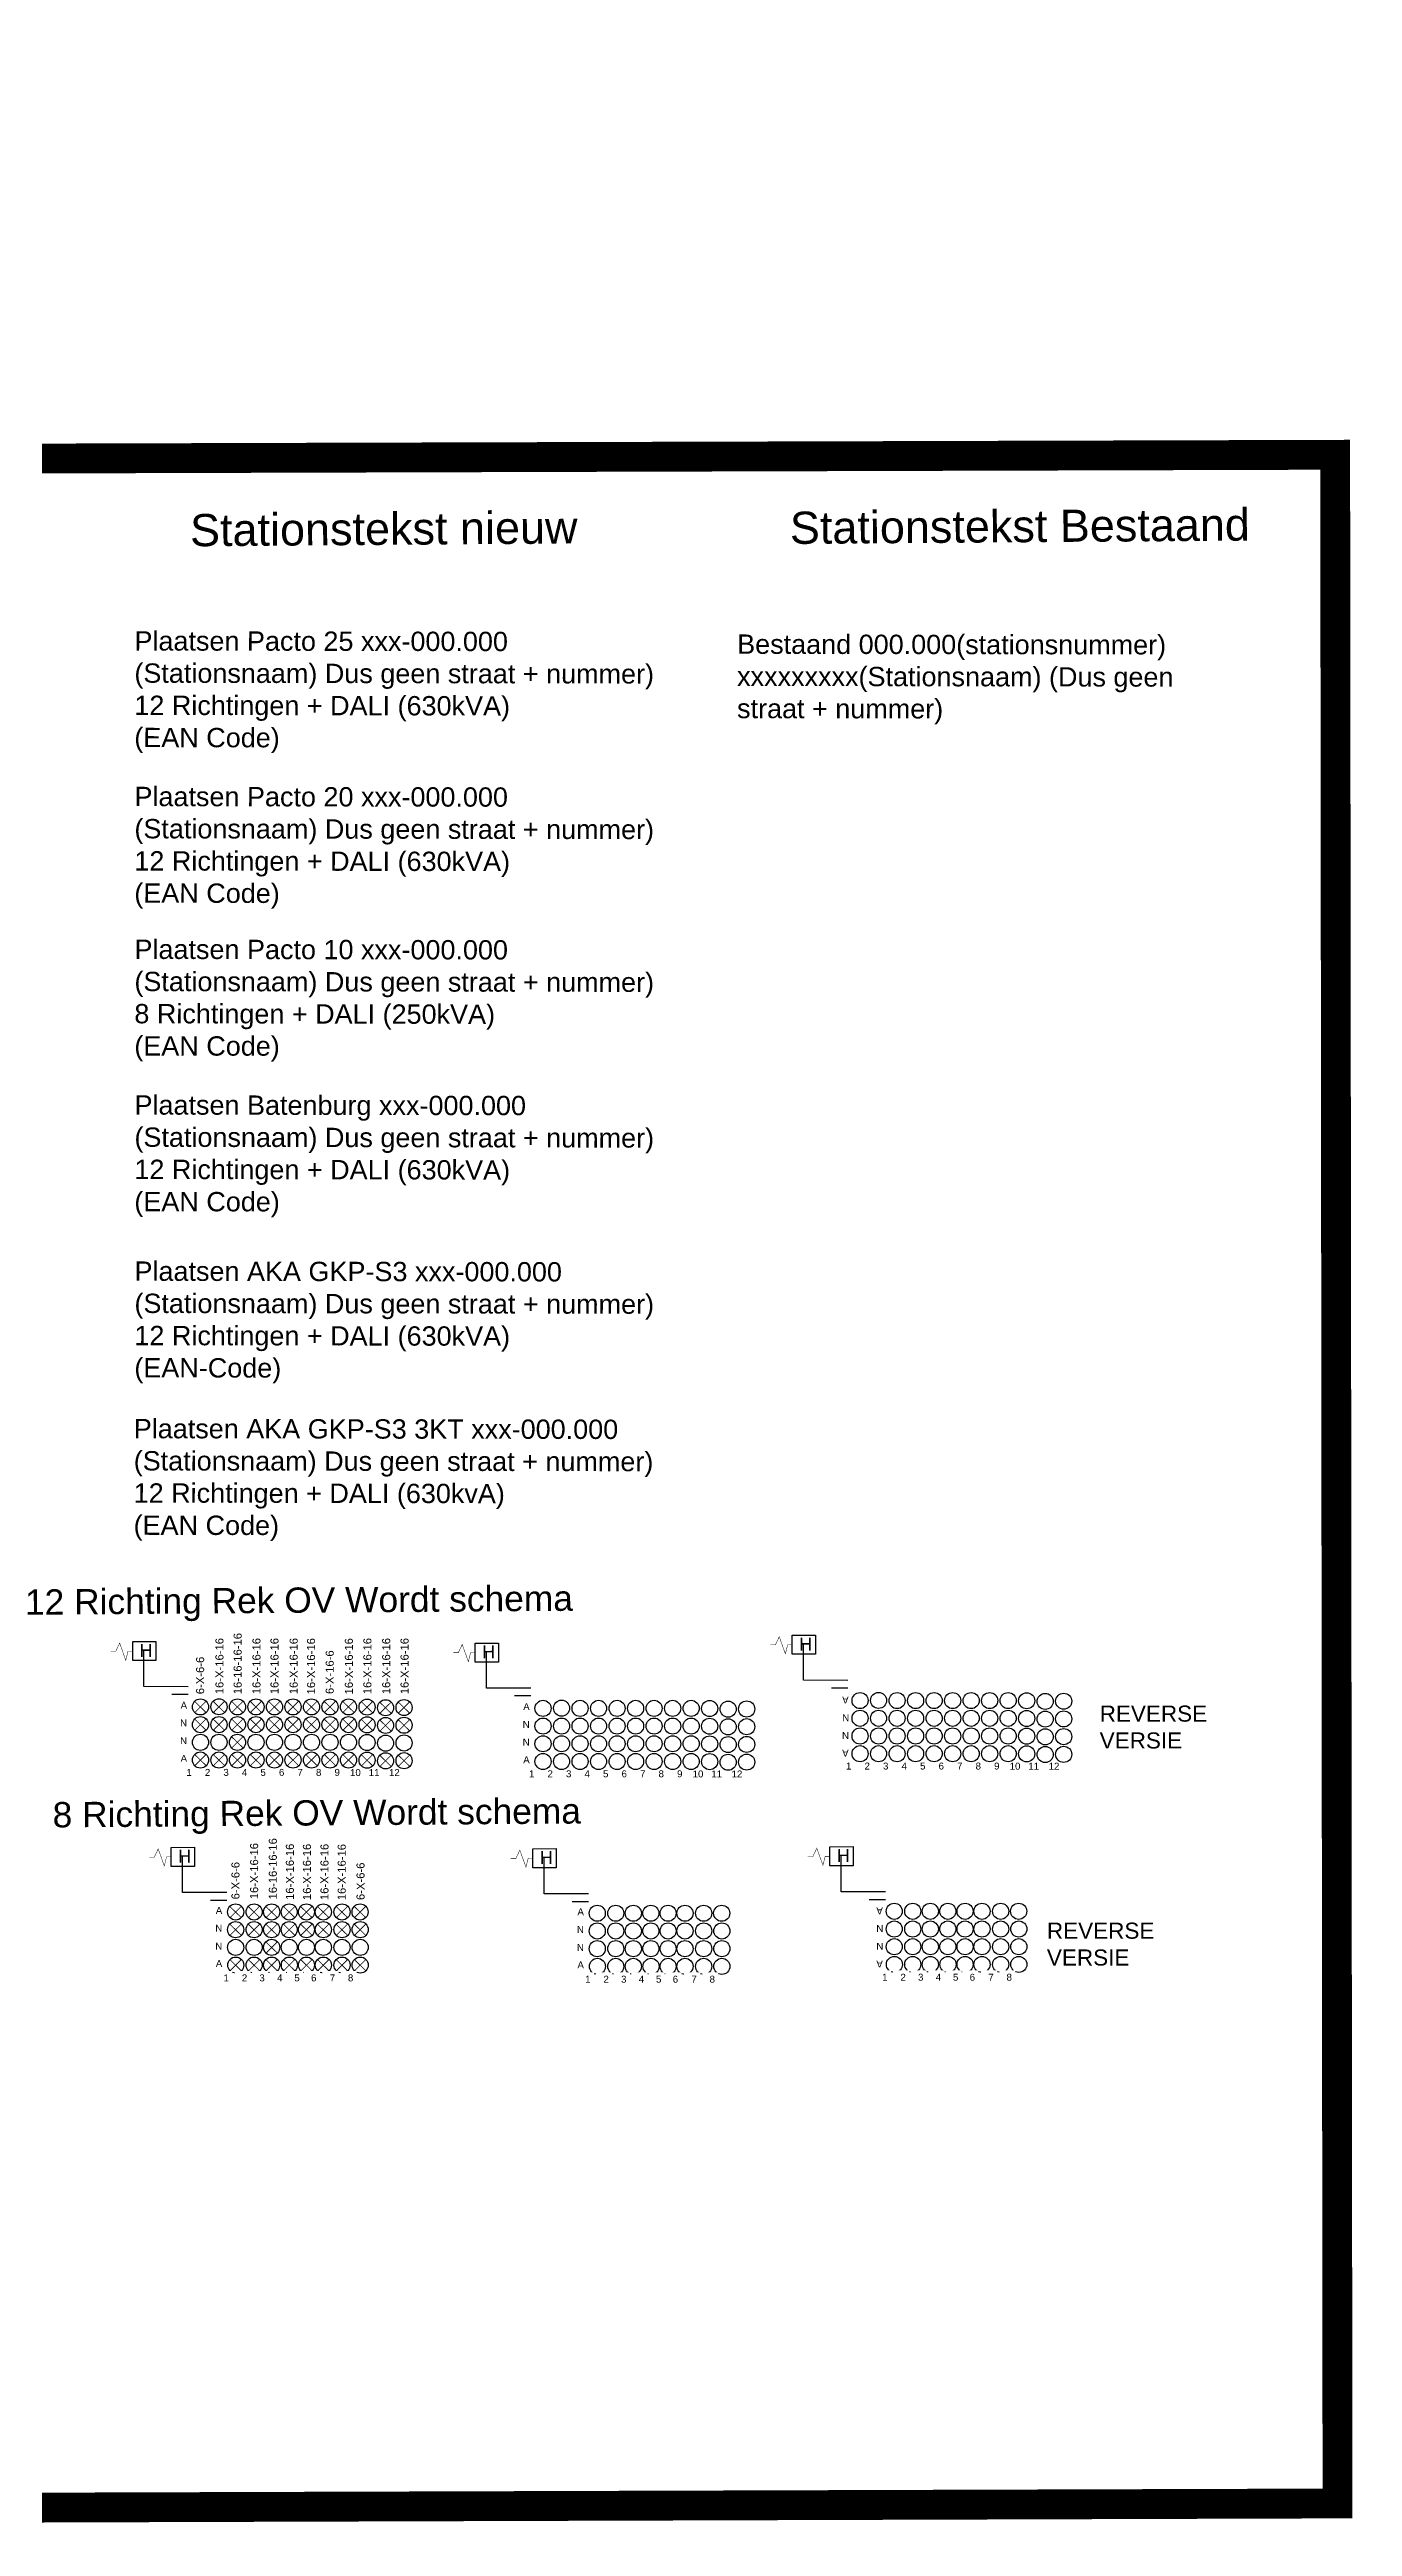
# Model space of a CAD drawing. Header units: metres. Extents: x 342 to 6270, y 11 to 2199.
# Drawn here: x 1093.8 to 1174.8, y 76.8 to 230.7 of the extents above; entities that cross this region are included whole.
import ezdxf
from ezdxf.enums import TextEntityAlignment as Align

# ---------------------------------------------------------------- set-up
doc = ezdxf.new("R2010")
doc.units = ezdxf.units.M
doc.linetypes.add('DASHED', pattern=[0.75, 0.5, -0.25])
doc.layers.add('01 - Diversen', color=7, linetype='Continuous')
doc.layers.add('Opmerking', color=7, linetype='Continuous')
doc.layers.add('Aansluiting LS K05', color=6, linetype='DASHED', lineweight=0, true_color=0xeb00eb)
doc.layers.add('Aansluiting LS K09', color=104, linetype='DASHED', lineweight=0)
doc.styles.get("Standard").update_dxf_attribs({"font": 'arial.ttf'})
doc.styles.add('TM-0.5', font='', dxfattribs={"height": 0.5})
doc.styles.get('TM-0.5').set_extended_font_data('Arial Nova Light')

# ---------------------------------------------------------------- blocks, each defined once
blk = doc.blocks.new('12 RICHTING REK OV')
at = {"color": 6, "linetype": 'Continuous', "const_width": 0.03}
blk.add_lwpolyline([(-11.33, 5.2), (-11.01, 5.2), (-10.77, 5.71), (-10.39, 4.64), (-10.25, 5.21), (-9.96, 5.21)], dxfattribs=at)
at = {"color": 6}
blk.add_lwpolyline([(-9.96, 5.8), (-8.52, 5.8), (-8.52, 4.62), (-9.96, 4.62)], close=True, dxfattribs=at)
for points in [[(-6.51, 2.99), (-9.27, 3), (-9.26, 5.28)], [(-6.51, 2.51), (-7.53, 2.51)]]:
    blk.add_lwpolyline(points, dxfattribs=at)
at = {"layer": '01 - Diversen', "color": 6}
for centre in [(-5.75, 1.74), (-4.6, 1.75), (-3.45, 1.74), (-2.3, 1.74), (-1.15, 1.74), (0, 1.74), (1.15, 1.74), (2.3, 1.74), (3.45, 1.74), (4.6, 1.73), (5.75, 1.69), (6.9, 1.7), (-5.75, 0.64), (-5.75, -0.46), (-4.6, 0.64), (-4.6, -0.46), (-3.45, 0.64), (-3.45, -0.46), (-2.3, 0.64), (-2.3, -0.46), (-1.15, 0.64), (-1.15, -0.46), (-1.15, -0.46), (0, 0.64), (0, -0.46), (0, -0.46), (1.15, 0.64), (1.15, -0.46), (1.15, -0.46), (2.3, 0.64), (2.3, -0.46), (2.3, -0.46), (3.45, 0.64), (3.45, -0.46), (3.45, -0.46), (4.6, 0.63), (4.6, -0.47), (4.6, -0.47), (5.75, 0.59), (6.9, 0.6), (6.9, -0.5), (6.9, -0.5), (-5.75, -1.56), (-4.6, -1.56), (-3.45, -1.56), (-2.3, -1.56), (-1.15, -1.56), (0, -1.56), (1.15, -1.56), (2.3, -1.56), (3.45, -1.56), (4.6, -1.57), (5.75, -0.51), (5.75, -0.51), (5.75, -1.61), (6.9, -1.6)]:
    blk.add_circle(centre, 0.5, dxfattribs=at)
at = {"color": 6, "insert": (-9.54, 5.65), "char_height": 0.804, "attachment_point": 1, "rotation": 0.4536, "style": 'TM-0.5'}
blk.add_mtext_dynamic_manual_height_columns('H', width=1.0698, gutter_width=4.02, heights=[0], dxfattribs=at)
at = {"color": 7}
for tag, p in [('RI1', (-5.52, 2.53)), ('RI2', (-4.32, 2.53)), ('RI3', (-3.19, 2.53)), ('RI4', (-2.02, 2.53)), ('RI5', (-0.9, 2.53)), ('RI6', (0.29, 2.53)), ('RI7', (1.37, 2.52)), ('RI8', (2.53, 2.54)), ('RI9', (3.72, 2.52)), ('RI10', (4.87, 2.53)), ('RI11', (6.04, 2.53)), ('RI12', (7.18, 2.53))]:
    blk.add_attdef(tag, p, '', height=0.5, rotation=90, dxfattribs=at)
at = {"layer": '01 - Diversen', "color": 6, "char_height": 0.431, "attachment_point": 3, "style": 'TM-0.5'}
for s, insert in [('A', (-6.58, 2.06)), ('N', (-6.58, 0.96)), ('A', (-6.58, -1.24)), ('N', (-6.58, -0.14))]:
    blk.add_mtext_dynamic_manual_height_columns(s, width=0.5728, gutter_width=2.15, heights=[0], dxfattribs=dict(at, insert=insert))
at = {"layer": '01 - Diversen', "char_height": 0.431, "attachment_point": 3, "rotation": 0.4219, "style": 'TM-0.5'}
for s, insert in [('1', (-6.29, -2.11)), ('2', (-5.14, -2.11)), ('3', (-3.99, -2.11)), ('4', (-2.84, -2.11)), ('5', (-1.69, -2.11)), ('6', (-0.54, -2.11)), ('7', (0.61, -2.11)), ('8', (1.76, -2.11)), ('9', (2.91, -2.11)), ('10', (4.21, -2.12)), ('11', (5.37, -2.12)), ('12', (6.63, -2.12))]:
    blk.add_mtext_dynamic_manual_height_columns(s, width=0.5728, gutter_width=2.15, heights=[0], dxfattribs=dict(at, insert=insert))
blk = doc.blocks.new('8 RICHTINGEN REK OV')
at = {"color": 6, "linetype": 'Continuous', "const_width": 0.03}
blk.add_lwpolyline([(-9.04, 4.82), (-8.72, 4.82), (-8.48, 5.33), (-8.1, 4.27), (-7.96, 4.83), (-7.67, 4.83)], dxfattribs=at)
at = {"color": 6}
blk.add_lwpolyline([(-7.67, 5.42), (-6.22, 5.43), (-6.22, 4.24), (-7.67, 4.24)], close=True, dxfattribs=at)
for points in [[(-4.22, 2.61), (-6.97, 2.62), (-6.97, 4.91)], [(-4.22, 2.13), (-5.23, 2.13)]]:
    blk.add_lwpolyline(points, dxfattribs=at)
at = {"layer": '01 - Diversen', "color": 6}
for centre in [(-3.67, 1.41), (-2.52, 1.41), (-1.43, 1.41), (-0.34, 1.41), (0.73, 1.41), (1.78, 1.41), (2.94, 1.41), (4.06, 1.41), (-3.67, 0.31), (-2.52, 0.31), (-1.43, 0.31), (-0.34, 0.31), (0.73, 0.31), (1.78, 0.31), (2.94, 0.31), (4.07, 0.31), (-3.67, -0.79), (-3.67, -0.79), (-3.66, -1.89), (-2.52, -0.79), (-2.52, -0.79), (-2.52, -1.89), (-1.43, -0.79), (-1.43, -0.79), (-1.43, -1.89), (-0.34, -0.79), (-0.34, -0.79), (-0.33, -1.89), (0.73, -0.79), (0.73, -0.79), (0.73, -1.89), (1.78, -0.79), (1.78, -0.79), (2.94, -0.79), (2.94, -0.79), (2.94, -1.89), (4.07, -0.79), (4.07, -0.79), (4.07, -1.89)]:
    blk.add_circle(centre, 0.5, dxfattribs=at)
at = {"color": 6, "insert": (-7.24, 5.27), "char_height": 0.804, "attachment_point": 1, "rotation": 0.4536, "style": 'TM-0.5'}
blk.add_mtext_dynamic_manual_height_columns('H', width=1.0698, gutter_width=4.02, heights=[0], dxfattribs=at)
at = {"color": 7}
for tag, p in [('RI1', (-3.43, 2.19)), ('RI2', (-2.27, 2.2)), ('RI3', (-1.11, 2.19)), ('RI4', (-0.05, 2.16)), ('RI5', (1.01, 2.15)), ('RI6', (2.1, 2.15)), ('RI7', (3.17, 2.14)), ('RI8', (4.34, 2.15))]:
    blk.add_attdef(tag, p, '', height=0.5, rotation=90, dxfattribs=at)
at = {"layer": '01 - Diversen', "color": 6, "char_height": 0.431, "attachment_point": 3, "style": 'TM-0.5'}
for s, insert in [('A', (-4.5, 1.72)), ('N', (-4.5, 0.62)), ('N', (-4.5, -0.5))]:
    blk.add_mtext_dynamic_manual_height_columns(s, width=0.5728, gutter_width=2.15, heights=[0], dxfattribs=dict(at, insert=insert))
at = {"layer": '01 - Diversen', "insert": (-4.09, -2.47), "char_height": 0.431, "attachment_point": 3, "rotation": 0.4219, "style": 'TM-0.5', "bg_fill": 2}
blk.add_mtext_dynamic_manual_height_columns('1', width=0.5728, gutter_width=2.15, heights=[0], dxfattribs=at)
at = {"layer": '01 - Diversen', "insert": (-2.95, -2.47), "char_height": 0.431, "attachment_point": 3, "rotation": 0.4219, "style": 'TM-0.5', "bg_fill": 2}
blk.add_mtext_dynamic_manual_height_columns('2', width=0.5728, gutter_width=2.15, heights=[0], dxfattribs=at)
at = {"layer": '01 - Diversen', "color": 6, "insert": (-4.5, -1.58), "char_height": 0.431, "attachment_point": 3, "style": 'TM-0.5'}
blk.add_mtext_dynamic_manual_height_columns('A', width=0.5728, gutter_width=2.15, heights=[0], dxfattribs=at)
at = {"layer": '01 - Diversen', "insert": (-1.86, -2.47), "char_height": 0.431, "attachment_point": 3, "rotation": 0.4219, "style": 'TM-0.5', "bg_fill": 2}
blk.add_mtext_dynamic_manual_height_columns('3', width=0.5728, gutter_width=2.15, heights=[0], dxfattribs=at)
at = {"layer": '01 - Diversen', "insert": (-0.76, -2.47), "char_height": 0.431, "attachment_point": 3, "rotation": 0.4219, "style": 'TM-0.5', "bg_fill": 2}
blk.add_mtext_dynamic_manual_height_columns('4', width=0.5728, gutter_width=2.15, heights=[0], dxfattribs=at)
at = {"layer": '01 - Diversen', "insert": (0.31, -2.47), "char_height": 0.431, "attachment_point": 3, "rotation": 0.4219, "style": 'TM-0.5', "bg_fill": 2}
blk.add_mtext_dynamic_manual_height_columns('5', width=0.5728, gutter_width=2.15, heights=[0], dxfattribs=at)
at = {"layer": '01 - Diversen', "color": 6}
blk.add_circle((1.78, -1.89), 0.5, dxfattribs=at)
at = {"layer": '01 - Diversen', "insert": (1.35, -2.47), "char_height": 0.431, "attachment_point": 3, "rotation": 0.4219, "style": 'TM-0.5', "bg_fill": 2}
blk.add_mtext_dynamic_manual_height_columns('6', width=0.5728, gutter_width=2.15, heights=[0], dxfattribs=at)
at = {"layer": '01 - Diversen', "insert": (2.51, -2.47), "char_height": 0.431, "attachment_point": 3, "rotation": 0.4219, "style": 'TM-0.5', "bg_fill": 2}
blk.add_mtext_dynamic_manual_height_columns('7', width=0.5728, gutter_width=2.15, heights=[0], dxfattribs=at)
at = {"layer": '01 - Diversen', "insert": (3.64, -2.47), "char_height": 0.431, "attachment_point": 3, "rotation": 0.4219, "style": 'TM-0.5', "bg_fill": 2}
blk.add_mtext_dynamic_manual_height_columns('8', width=0.5728, gutter_width=2.15, heights=[0], dxfattribs=at)
blk = doc.blocks.new('Zekering')
at = {"color": 0, "linetype": 'Continuous', "const_width": 0.05}
for points in [[(-0.36, 0.34), (0.35, -0.35)], [(-0.35, -0.35), (0.35, 0.35)]]:
    blk.add_lwpolyline(points, dxfattribs=at)
blk = doc.blocks.new('12 RICHTINGEN REK OV REVERSE')
at = {"color": 6, "linetype": 'Continuous', "const_width": 0.03}
blk.add_lwpolyline([(-11.33, 5.2), (-11.01, 5.2), (-10.77, 5.71), (-10.39, 4.64), (-10.25, 5.21), (-9.96, 5.21)], dxfattribs=at)
at = {"color": 6}
blk.add_lwpolyline([(-9.96, 5.8), (-8.52, 5.8), (-8.52, 4.62), (-9.96, 4.62)], close=True, dxfattribs=at)
for points in [[(-6.51, 2.99), (-9.27, 3), (-9.26, 5.28)], [(-6.51, 2.51), (-7.53, 2.51)]]:
    blk.add_lwpolyline(points, dxfattribs=at)
at = {"layer": '01 - Diversen', "color": 6}
for centre in [(-5.75, 1.74), (-4.6, 1.75), (-3.45, 1.74), (-2.3, 1.74), (-1.15, 1.74), (0, 1.74), (1.15, 1.74), (2.3, 1.74), (3.45, 1.74), (4.6, 1.73), (5.75, 1.69), (6.9, 1.7), (-5.75, 0.64), (-5.75, -0.46), (-4.6, 0.64), (-4.6, -0.46), (-3.45, 0.64), (-3.45, -0.46), (-2.3, 0.64), (-2.3, -0.46), (-1.15, 0.64), (-1.15, -0.46), (-1.15, -0.46), (0, 0.64), (0, -0.46), (0, -0.46), (1.15, 0.64), (1.15, -0.46), (1.15, -0.46), (2.3, 0.64), (2.3, -0.46), (2.3, -0.46), (3.45, 0.64), (3.45, -0.46), (3.45, -0.46), (4.6, 0.63), (4.6, -0.47), (4.6, -0.47), (5.75, 0.59), (6.9, 0.6), (6.9, -0.5), (6.9, -0.5), (-5.75, -1.56), (-4.6, -1.56), (-3.45, -1.56), (-2.3, -1.56), (-1.15, -1.56), (0, -1.56), (1.15, -1.56), (2.3, -1.56), (3.45, -1.56), (4.6, -1.57), (5.75, -0.51), (5.75, -0.51), (5.75, -1.61), (6.9, -1.6)]:
    blk.add_circle(centre, 0.5, dxfattribs=at)
at = {"color": 6, "insert": (-9.54, 5.65), "char_height": 0.804, "attachment_point": 1, "rotation": 0.4536, "style": 'TM-0.5'}
blk.add_mtext_dynamic_manual_height_columns('H', width=1.0698, gutter_width=4.02, heights=[0], dxfattribs=at)
at = {"color": 7}
for tag, p in [('RI1', (-6.01, 2.5)), ('RI2', (-4.81, 2.5)), ('RI3', (-3.68, 2.5)), ('RI4', (-2.51, 2.5)), ('RI5', (-1.39, 2.51)), ('RI6', (-0.2, 2.51)), ('RI7', (0.88, 2.5)), ('RI8', (2.04, 2.51)), ('RI9', (3.23, 2.49)), ('RI10', (4.38, 2.5)), ('RI11', (5.55, 2.5)), ('RI12', (6.69, 2.5))]:
    blk.add_attdef(tag, text='', height=0.5, rotation=270, dxfattribs=at).set_placement(p, align=Align.RIGHT)
at = {"layer": '01 - Diversen', "color": 6, "char_height": 0.431, "attachment_point": 3, "rotation": 180, "style": 'TM-0.5'}
for s, insert in [('A', (-6.86, 1.56)), ('N', (-6.86, 0.46)), ('A', (-6.86, -1.74)), ('N', (-6.87, -0.65))]:
    blk.add_mtext_dynamic_manual_height_columns(s, width=0.5728, gutter_width=2.15, heights=[0], dxfattribs=dict(at, insert=insert))
at = {"layer": '01 - Diversen', "char_height": 0.431, "attachment_point": 3, "rotation": 0.4219, "style": 'TM-0.5'}
for s, insert in [('1', (-6.29, -2.11)), ('2', (-5.14, -2.11)), ('3', (-3.99, -2.11)), ('4', (-2.84, -2.11)), ('5', (-1.69, -2.11)), ('6', (-0.54, -2.11)), ('7', (0.61, -2.11)), ('8', (1.76, -2.11)), ('9', (2.91, -2.11)), ('10', (4.21, -2.12)), ('11', (5.37, -2.12)), ('12', (6.63, -2.12))]:
    blk.add_mtext_dynamic_manual_height_columns(s, width=0.5728, gutter_width=2.15, heights=[0], dxfattribs=dict(at, insert=insert))
blk = doc.blocks.new('8 RICHTINGEN REK OV REVERSE')
at = {"color": 6, "linetype": 'Continuous', "const_width": 0.03}
blk.add_lwpolyline([(-9.04, 4.82), (-8.72, 4.82), (-8.48, 5.33), (-8.1, 4.27), (-7.96, 4.83), (-7.67, 4.83)], dxfattribs=at)
at = {"color": 6}
blk.add_lwpolyline([(-7.67, 5.42), (-6.22, 5.43), (-6.22, 4.24), (-7.67, 4.24)], close=True, dxfattribs=at)
for points in [[(-4.22, 2.61), (-6.97, 2.62), (-6.97, 4.91)], [(-4.22, 2.13), (-5.23, 2.13)]]:
    blk.add_lwpolyline(points, dxfattribs=at)
at = {"layer": '01 - Diversen', "color": 6}
for centre in [(-3.67, 1.41), (-2.52, 1.41), (-1.43, 1.41), (-0.34, 1.41), (0.73, 1.41), (1.78, 1.41), (2.94, 1.41), (4.06, 1.41), (-3.67, 0.31), (-2.52, 0.31), (-1.43, 0.31), (-0.34, 0.31), (0.73, 0.31), (1.78, 0.31), (2.94, 0.31), (4.07, 0.31), (-3.67, -0.79), (-3.67, -0.79), (-3.66, -1.89), (-2.52, -0.79), (-2.52, -0.79), (-2.52, -1.89), (-1.43, -0.79), (-1.43, -0.79), (-1.43, -1.89), (-0.34, -0.79), (-0.34, -0.79), (-0.33, -1.89), (0.73, -0.79), (0.73, -0.79), (0.73, -1.89), (1.78, -0.79), (1.78, -0.79), (2.94, -0.79), (2.94, -0.79), (2.94, -1.89), (4.07, -0.79), (4.07, -0.79), (4.07, -1.89)]:
    blk.add_circle(centre, 0.5, dxfattribs=at)
at = {"color": 6, "insert": (-7.24, 5.27), "char_height": 0.804, "attachment_point": 1, "rotation": 0.4536, "style": 'TM-0.5'}
blk.add_mtext_dynamic_manual_height_columns('H', width=1.0698, gutter_width=4.02, heights=[0], dxfattribs=at)
at = {"color": 7}
for tag, p in [('RI1', (-3.92, 2.16)), ('RI2', (-2.73, 2.17)), ('RI3', (-1.6, 2.16)), ('RI4', (-0.52, 2.17)), ('RI5', (0.56, 2.17)), ('RI6', (1.57, 2.18)), ('RI7', (2.65, 2.17)), ('RI8', (3.82, 2.18))]:
    blk.add_attdef(tag, text='', height=0.5, rotation=270, dxfattribs=at).set_placement(p, align=Align.RIGHT)
at = {"layer": '01 - Diversen', "color": 6, "char_height": 0.431, "attachment_point": 3, "rotation": 180, "style": 'TM-0.5'}
for s, insert in [('A', (-4.78, 1.22)), ('N', (-4.78, 0.12)), ('N', (-4.78, -0.98))]:
    blk.add_mtext_dynamic_manual_height_columns(s, width=0.5728, gutter_width=2.15, heights=[0], dxfattribs=dict(at, insert=insert))
at = {"layer": '01 - Diversen', "insert": (-4.09, -2.47), "char_height": 0.431, "attachment_point": 3, "rotation": 0.4219, "style": 'TM-0.5', "bg_fill": 2}
blk.add_mtext_dynamic_manual_height_columns('1', width=0.5728, gutter_width=2.15, heights=[0], dxfattribs=at)
at = {"layer": '01 - Diversen', "insert": (-2.95, -2.47), "char_height": 0.431, "attachment_point": 3, "rotation": 0.4219, "style": 'TM-0.5', "bg_fill": 2}
blk.add_mtext_dynamic_manual_height_columns('2', width=0.5728, gutter_width=2.15, heights=[0], dxfattribs=at)
at = {"layer": '01 - Diversen', "color": 6, "insert": (-4.78, -2.08), "char_height": 0.431, "attachment_point": 3, "rotation": 180, "style": 'TM-0.5'}
blk.add_mtext_dynamic_manual_height_columns('A', width=0.5728, gutter_width=2.15, heights=[0], dxfattribs=at)
at = {"layer": '01 - Diversen', "insert": (-1.86, -2.47), "char_height": 0.431, "attachment_point": 3, "rotation": 0.4219, "style": 'TM-0.5', "bg_fill": 2}
blk.add_mtext_dynamic_manual_height_columns('3', width=0.5728, gutter_width=2.15, heights=[0], dxfattribs=at)
at = {"layer": '01 - Diversen', "insert": (-0.76, -2.47), "char_height": 0.431, "attachment_point": 3, "rotation": 0.4219, "style": 'TM-0.5', "bg_fill": 2}
blk.add_mtext_dynamic_manual_height_columns('4', width=0.5728, gutter_width=2.15, heights=[0], dxfattribs=at)
at = {"layer": '01 - Diversen', "insert": (0.31, -2.47), "char_height": 0.431, "attachment_point": 3, "rotation": 0.4219, "style": 'TM-0.5', "bg_fill": 2}
blk.add_mtext_dynamic_manual_height_columns('5', width=0.5728, gutter_width=2.15, heights=[0], dxfattribs=at)
at = {"layer": '01 - Diversen', "color": 6}
blk.add_circle((1.78, -1.89), 0.5, dxfattribs=at)
at = {"layer": '01 - Diversen', "insert": (1.35, -2.47), "char_height": 0.431, "attachment_point": 3, "rotation": 0.4219, "style": 'TM-0.5', "bg_fill": 2}
blk.add_mtext_dynamic_manual_height_columns('6', width=0.5728, gutter_width=2.15, heights=[0], dxfattribs=at)
at = {"layer": '01 - Diversen', "insert": (2.51, -2.47), "char_height": 0.431, "attachment_point": 3, "rotation": 0.4219, "style": 'TM-0.5', "bg_fill": 2}
blk.add_mtext_dynamic_manual_height_columns('7', width=0.5728, gutter_width=2.15, heights=[0], dxfattribs=at)
at = {"layer": '01 - Diversen', "insert": (3.64, -2.47), "char_height": 0.431, "attachment_point": 3, "rotation": 0.4219, "style": 'TM-0.5', "bg_fill": 2}
blk.add_mtext_dynamic_manual_height_columns('8', width=0.5728, gutter_width=2.15, heights=[0], dxfattribs=at)

msp = doc.modelspace()

# ---------------------------------------------------------------- linework, layer by layer
at = {"layer": 'Aansluiting LS K09', "linetype": 'Continuous', "const_width": 1.85405}
msp.add_lwpolyline([(1173.69977, 205.47881), (1173.84473, 78.18555), (1017.09767, 77.68672), (1016.94729, 205.02546), (1173.69977, 205.47881)], dxfattribs=at)

# ---------------------------------------------------------------- block references
msp.add_blockref('12 RICHTING REK OV', (1108.95694, 125.93768)).add_auto_attribs({'RI1': '6-X-6-6', 'RI2': '16-X-16-16', 'RI3': '16-16-16-16', 'RI4': '16-X-16-16', 'RI5': '16-X-16-16', 'RI6': '16-X-16-16', 'RI7': '16-X-16-16', 'RI8': '6-X-16-6', 'RI9': '16-X-16-16', 'RI10': '16-X-16-16', 'RI11': '16-X-16-16', 'RI12': '16-X-16-16'})
for name, p in [('12 RICHTING REK OV', (1130.23989, 125.84889)), ('12 RICHTINGEN REK OV REVERSE', (1149.9345, 126.33107))]:
    msp.add_blockref(name, p)
at = {"layer": 'Aansluiting LS K05'}
for p in [(1103.2051, 127.68241), (1104.35452, 127.68278), (1105.50394, 127.68172), (1106.65452, 127.6822), (1107.8051, 127.68267), (1108.9551, 127.68215), (1110.10567, 127.68263), (1111.25567, 127.68263), (1112.4051, 127.68168), (1113.55487, 127.66831), (1114.7045, 127.62916), (1115.85472, 127.64157), (1103.20631, 126.58221), (1104.35573, 126.58257), (1105.50515, 126.58152), (1106.65573, 126.58199), (1107.80631, 126.58246), (1108.95631, 126.58195), (1110.10689, 126.58242), (1111.25689, 126.58242), (1112.40631, 126.58147), (1113.55609, 126.56811), (1114.70571, 126.52895), (1115.85593, 126.54137), (1103.20873, 124.38179), (1104.35815, 124.38215), (1105.50579, 125.48083), (1105.50758, 124.3811), (1106.65815, 124.38157), (1107.80873, 124.38205), (1108.95873, 124.38153), (1110.10931, 124.382), (1111.25931, 124.382), (1112.40873, 124.38106), (1113.55851, 124.36769), (1114.70813, 124.32853), (1115.85836, 124.34095)]:
    msp.add_blockref('Zekering', p, dxfattribs=at)

# ---------------------------------------------------------------- texts
at = {"attachment_point": 1, "rotation": 0.4247719, "style": 'TM-0.5'}
for s, width, insert, char_height in [('Stationstekst nieuw', 29.7762328, (1102.55161, 201.79245), 2), ('Stationstekst Bestaand', 29.7762328, (1139.81698, 201.93922), 2), ('12 Richting Rek OV Wordt schema ', 32.8723249, (1092.29901, 134.97318), 1.5716876), ('8 Richting Rek OV Wordt schema ', 32.8723249, (1094.01731, 121.76273), 1.5716876)]:
    msp.add_mtext_dynamic_manual_height_columns(s, width=width, gutter_width=23.74305, heights=[0], dxfattribs=dict(at, insert=insert, char_height=char_height))
at = {"char_height": 1, "attachment_point": 1, "style": 'TM-0.5'}
for insert in [(1159.06954, 127.76232), (1155.79212, 114.27521)]:
    msp.add_mtext_dynamic_manual_height_columns('{\\C1;REVERSE VERSIE}', width=10.6839486, gutter_width=23.74305, heights=[0], dxfattribs=dict(at, insert=insert))

# ---------------------------------------------------------------- next in the draw order: block references
msp.add_blockref('8 RICHTINGEN REK OV', (1109.06182, 113.52827)).add_auto_attribs({'RI1': '6-X-6-6', 'RI2': '16-X-16-16', 'RI3': '16-16-16-16', 'RI4': '16-X-16-16', 'RI5': '16-X-16-16', 'RI6': '16-X-16-16', 'RI7': '16-X-16-16', 'RI8': '6-X-6-6'})
for name, p in [('8 RICHTINGEN REK OV', (1131.52816, 113.44728)), ('8 RICHTINGEN REK OV REVERSE', (1149.97697, 113.56887))]:
    msp.add_blockref(name, p)

# ---------------------------------------------------------------- next in the draw order: texts
at = {"layer": 'Opmerking', "char_height": 0.5, "attachment_point": 4, "rotation": 359.907337, "style": 'TM-0.5', "bg_fill": 3, "box_fill_scale": 1.5, "bg_fill_color": 256, "bg_fill_transparency": 0}
for s, insert in [('\\A1;{\\H2.4x;\\C7;Plaatsen Pacto 25 xxx-000.000 \\P(Stationsnaam) Dus geen straat + nummer)\\P12 Richtingen + DALI (630kVA)\\P(EAN Code)}', (1099.10172, 190.73487)), ('\\A1;{\\H2.4x;\\C7;Bestaand 000.000(stationsnummer) xxxxxxxxx(Stationsnaam) (Dus geen straat + nummer)}', (1136.54588, 191.53376)), ('\\A1;{\\H2.4x;\\C7;Plaatsen Pacto 20 xxx-000.000 \\P(Stationsnaam) Dus geen straat + nummer)\\P12 Richtingen + DALI (630kVA)\\P(EAN Code)}', (1099.10265, 181.06749)), ('\\A1;{\\H2.4x;\\C7;Plaatsen Pacto 10 xxx-000.000 \\P(Stationsnaam) Dus geen straat + nummer)\\P8 Richtingen + DALI (250kVA)\\P(EAN Code)}', (1099.10358, 171.57425)), ('\\A1;{\\H2.4x;\\C7;Plaatsen Batenburg xxx-000.000 \\P(Stationsnaam) Dus geen straat + nummer)\\P12 Richtingen + DALI (630kVA)\\P(EAN Code)}', (1099.10547, 161.90098)), ('\\A1;{\\H2.4x;\\C7;Plaatsen AKA GKP-S3 xxx-000.000 \\P(Stationsnaam) Dus geen straat + nummer)\\P12 Richtingen + DALI (630kVA)\\P(EAN-Code)}', (1099.10453, 151.57479)), ('\\A1;{\\H2.4x;\\C7;Plaatsen AKA GKP-S3 3KT xxx-000.000 \\P(Stationsnaam) Dus geen straat + nummer)\\P12 Richtingen + DALI (630kvA)\\P(EAN Code)}', (1099.05937, 141.79219))]:
    msp.add_mtext_dynamic_manual_height_columns(s, width=31.6025507, gutter_width=2.5, heights=[0], dxfattribs=dict(at, insert=insert))

# ---------------------------------------------------------------- next in the draw order: block references
at = {"layer": 'Aansluiting LS K05'}
for p in [(1105.39411, 114.93587), (1105.39532, 113.83566), (1106.53944, 114.93587), (1106.54066, 113.83566), (1107.63134, 114.93587), (1107.63255, 113.83566), (1108.72324, 114.93587), (1108.72445, 113.83566), (1109.79285, 114.93587), (1109.79406, 113.83566), (1110.84018, 114.93587), (1110.84139, 113.83566), (1111.99892, 114.93587), (1112.00014, 113.83566), (1113.12627, 114.93587), (1113.12748, 113.83566), (1107.63376, 112.73546), (1105.39775, 111.63525), (1106.54308, 111.63525), (1107.63498, 111.63525), (1108.72687, 111.63525), (1109.79648, 111.63525), (1110.84139, 111.63525), (1112.00256, 111.63525), (1113.1299, 111.63525)]:
    msp.add_blockref('Zekering', p, dxfattribs=at)

doc.saveas('drawing.dxf')
